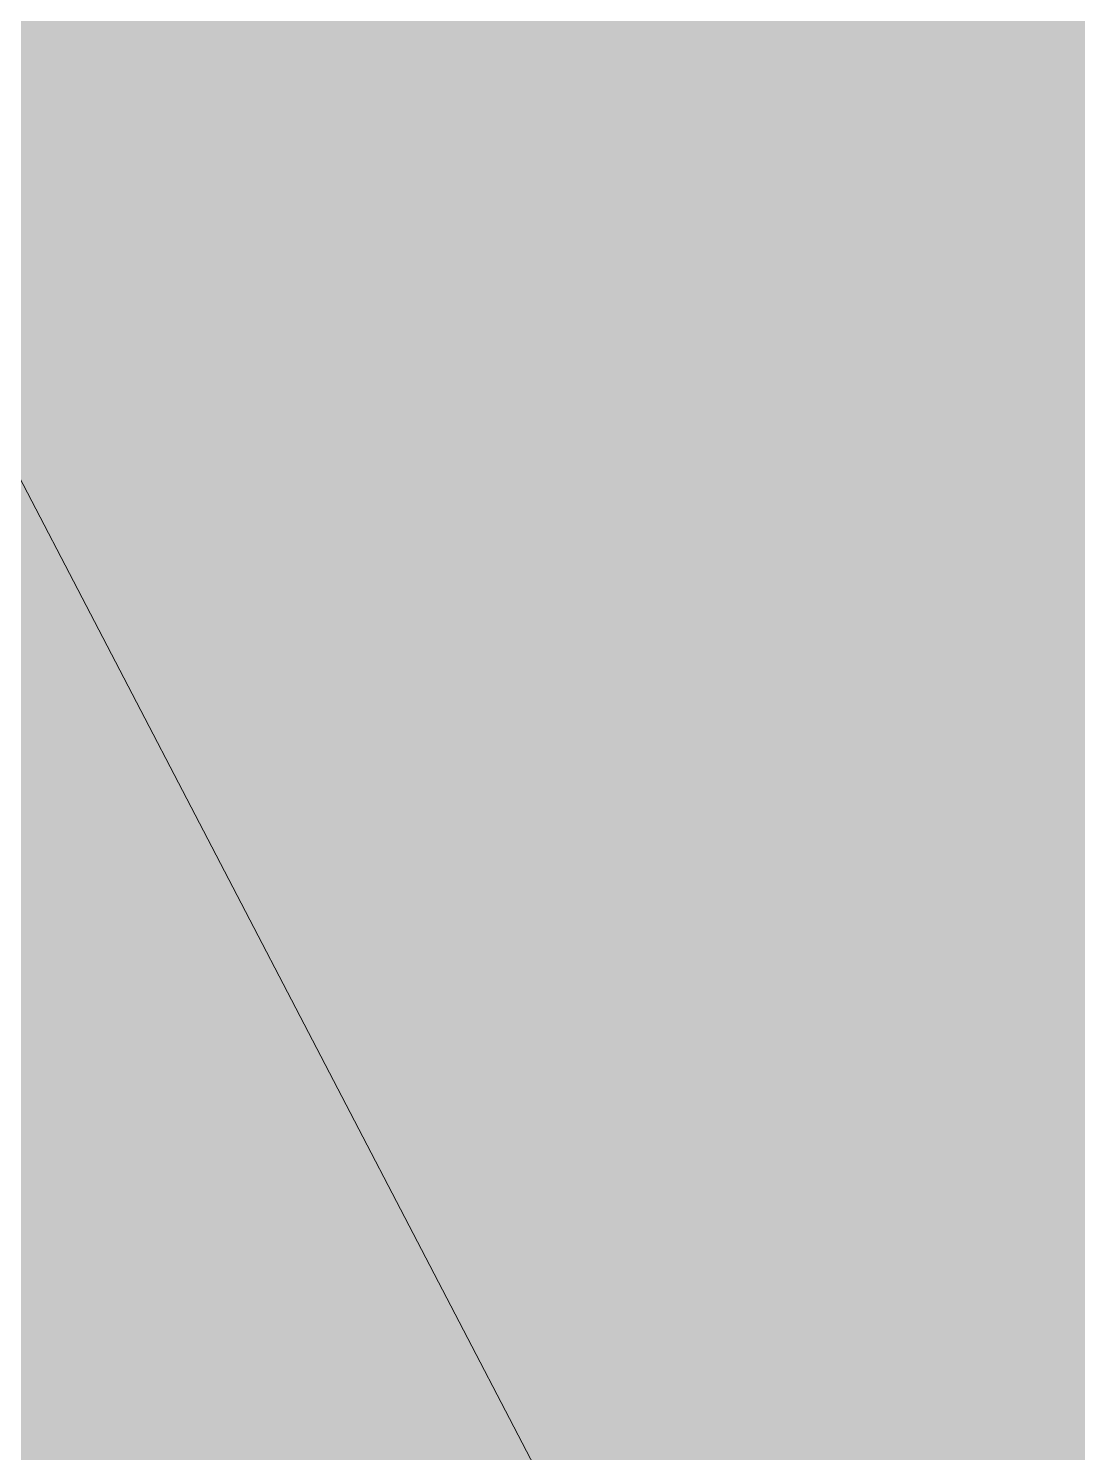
# Model space of a CAD drawing. Header units: inches. Extents: x -26493 to -10162, y -132 to 713.
# Drawn here: x -25884.65 to -25883.047, y 240.887 to 243.062 of the extents above; entities that cross this region are included whole.
import ezdxf

# ---------------------------------------------------------------- set-up
doc = ezdxf.new("R2010")
doc.units = ezdxf.units.IN
doc.header["$MEASUREMENT"] = 0
doc.layers.add('Q-SPCQ', color=91, linetype='Continuous', lineweight=9)
doc.layers.add('S-BEAM', color=12, linetype='Continuous', lineweight=9)

# ---------------------------------------------------------------- blocks, each defined once
blk = doc.blocks.new('Girt_Z - 8_D-V12-Section 13')
at = {"layer": 'S-BEAM'}
h = blk.add_hatch(color=256, dxfattribs=at)
h.paths.add_polyline_path([(-25050.6091, 240.1287), (-24988.0365, 240.1287), (-24988.7765, 242.449), (-25099.3902, 242.449), (-25099.3902, 240.1287)], flags=0)
h.paths.add_polyline_path([(-25966.3902, 240.1287), (-25883.4929, 240.1287), (-25884.7016, 242.449), (-25966.3902, 242.449)], flags=0)
h.paths.add_polyline_path([(-24984.7652, 240.1287), (-24959.919, 240.1287), (-24959.919, 242.449), (-24985.5052, 242.449)], flags=0)
h.paths.add_polyline_path([(-25117.3902, 240.1287), (-25117.3902, 242.449), (-25388.3902, 242.449), (-25388.3902, 240.1287), (-25119.7258, 240.1287)], flags=0)
h.paths.add_polyline_path([(-24953.294, 240.1287), (-24928.4478, 240.1287), (-24927.7078, 242.449), (-24953.294, 242.449)], flags=0)
h.paths.add_polyline_path([(-25881.3788, 240.1287), (-25822.3277, 240.1287), (-25822.3685, 242.449), (-25882.5875, 242.449)], flags=0)
h.paths.add_polyline_path([(-25406.3902, 240.1287), (-25406.3902, 242.449), (-25590.004, 242.449), (-25590.7439, 240.1287), (-25465.3091, 240.1287)], flags=0)
h.paths.add_polyline_path([(-24925.1765, 240.1287), (-24857.9728, 240.1287), (-24861.0431, 242.449), (-24924.4366, 242.449)], flags=0)
h.paths.add_polyline_path([(-25815.7027, 240.1287), (-25782.6157, 240.1287), (-25784.3034, 242.449), (-25815.7027, 242.449)], flags=0)
h.paths.add_polyline_path([(-24857.5581, 240.1287), (-24828.3902, 240.1287), (-24828.3902, 242.449), (-24860.6284, 242.449)], flags=0)
h.paths.add_polyline_path([(-25594.0152, 240.1287), (-25593.2752, 242.449), (-25618.8614, 242.449), (-25618.8614, 240.1287), (-25603.5425, 240.1287)], flags=0)
h.paths.add_polyline_path([(-24810.3902, 240.1287), (-24796.5512, 240.1287), (-24794.8635, 242.449), (-24810.3902, 242.449)], flags=0)
h.paths.add_polyline_path([(-24428.5591, 240.1287), (-24250.3902, 240.1287), (-24250.3902, 242.449), (-24521.3902, 242.449), (-24521.3902, 240.1287), (-24497.6758, 240.1287)], flags=0)
h.paths.add_polyline_path([(-24539.3902, 240.1287), (-24539.3902, 242.449), (-24694.0788, 242.449), (-24695.2875, 240.1287), (-24566.7925, 240.1287)], flags=0)
h.paths.add_polyline_path([(-25782.2292, 240.1287), (-25721.2223, 240.1287), (-25718.152, 242.449), (-25783.917, 242.449)], flags=0)
h.paths.add_polyline_path([(-24697.4017, 240.1287), (-24696.193, 242.449), (-24756.412, 242.449), (-24756.4527, 240.1287), (-24705.0258, 240.1287)], flags=0)
h.paths.add_polyline_path([(-25720.8077, 240.1287), (-25695.3902, 240.1287), (-25695.3902, 242.449), (-25717.7374, 242.449)], flags=0)
h.paths.add_polyline_path([(-25677.3902, 240.1287), (-25653.6039, 240.1287), (-25654.3439, 242.449), (-25677.3902, 242.449)], flags=0)
h.paths.add_polyline_path([(-24763.0777, 240.1287), (-24763.0777, 242.449), (-24794.477, 242.449), (-24796.1648, 240.1287), (-24765.5029, 240.1287)], flags=0)
h.paths.add_polyline_path([(-25650.3326, 240.1287), (-25625.4864, 240.1287), (-25625.4864, 242.449), (-25651.0726, 242.449)], flags=0)
h.paths.add_polyline_path([(-24232.3902, 240.1287), (-23961.3902, 240.1287), (-23961.3902, 242.449), (-24232.3902, 242.449)], flags=0)
h.paths.add_polyline_path([(-23943.3902, 240.1287), (-23672.3902, 240.1287), (-23672.3902, 242.449), (-23943.3902, 242.449)], flags=0)
h.paths.add_polyline_path([(-23654.3902, 240.1287), (-23383.3902, 240.1287), (-23383.3902, 242.449), (-23654.3902, 242.449)], flags=0)
h.paths.add_polyline_path([(-23365.3902, 240.1287), (-23094.3902, 240.1287), (-23094.3902, 242.449), (-23365.3902, 242.449)], flags=0)
h.paths.add_polyline_path([(-23076.3902, 240.1287), (-22801.2555, 240.1287), (-22801.2555, 242.449), (-23076.3902, 242.449)], flags=0)
blk = doc.blocks.new('Basketball_Backstop-Performance_Sports_Systems-3103-Ceiling_Hung - 27_-0_ to 27_-11 7_8_-V84-Section 13')
at = {"layer": 'Q-SPCQ'}
h = blk.add_hatch(color=256, dxfattribs=at)
h.paths.add_polyline_path([(-25828.9377, 135.4017), (-25828.5308, 135.6353), (-25828.8432, 135.7227), (-25829.0293, 135.8489), (-25829.202, 136.0514), (-25829.2105, 136.0625), (-25829.3181, 136.4272), (-25829.302, 136.6954), (-25829.2979, 136.7265), (-25829.2097, 136.9385), (-25829.0551, 137.1312), (-25828.8551, 137.2723), (-25828.4637, 137.3736), (-25828.1611, 137.375), (-25827.8515, 137.375), (-25906.1402, 287.5487), (-25906.17, 287.086), (-25906.2582, 286.874), (-25906.4128, 286.6813), (-25906.7717, 286.4744), (-25906.9424, 286.4471), (-25907.2141, 286.4637), (-25907.3446, 286.5099), (-25907.5913, 286.6611), (-25907.6668, 286.7366), (-25907.839, 287.0343), (-25907.8766, 287.2091), (-25907.8902, 287.4323), (-25908.0825, 287.3321), (-25828.9679, 135.4597)], flags=0)
h.paths.add_polyline_path([(-25828.4527, 136.25), (-25828.2759, 136.3232), (-25828.3277, 136.3459), (-25828.4443, 136.2564)], flags=0)
h.paths.add_polyline_path([(-25828.2112, 136.5647), (-25828.3277, 136.7165), (-25828.3277, 136.6541), (-25828.2139, 136.5667)], flags=0)
h.paths.add_polyline_path([(-25907.0152, 287.0625), (-25907.089, 287.1081), (-25907.0799, 287.071)], flags=0)
h.paths.add_polyline_path([(-25906.9505, 287.071), (-25906.7987, 287.1875), (-25906.8746, 287.1469), (-25906.9424, 287.0791)], flags=0)
h.paths.add_polyline_path([(-25907.0799, 287.554), (-25907.2317, 287.4375), (-25907.192, 287.4079), (-25907.088, 287.5434)], flags=0)
h.paths.add_polyline_path([(-25906.7652, 287.3125), (-25906.8384, 287.4893), (-25906.8746, 287.455), (-25906.7717, 287.3209)], flags=0)
blk.add_line((-25908.0825, 287.3321), (-25828.9377, 135.4017), dxfattribs=at)

msp = doc.modelspace()

# ---------------------------------------------------------------- block references
at = {"layer": 'Q-SPCQ'}
msp.add_blockref('Basketball_Backstop-Performance_Sports_Systems-3103-Ceiling_Hung - 27_-0_ to 27_-11 7_8_-V84-Section 13', (0, 0), dxfattribs=at)
at = {"layer": 'S-BEAM'}
msp.add_blockref('Girt_Z - 8_D-V12-Section 13', (0, 0), dxfattribs=at)

doc.saveas('drawing.dxf')
